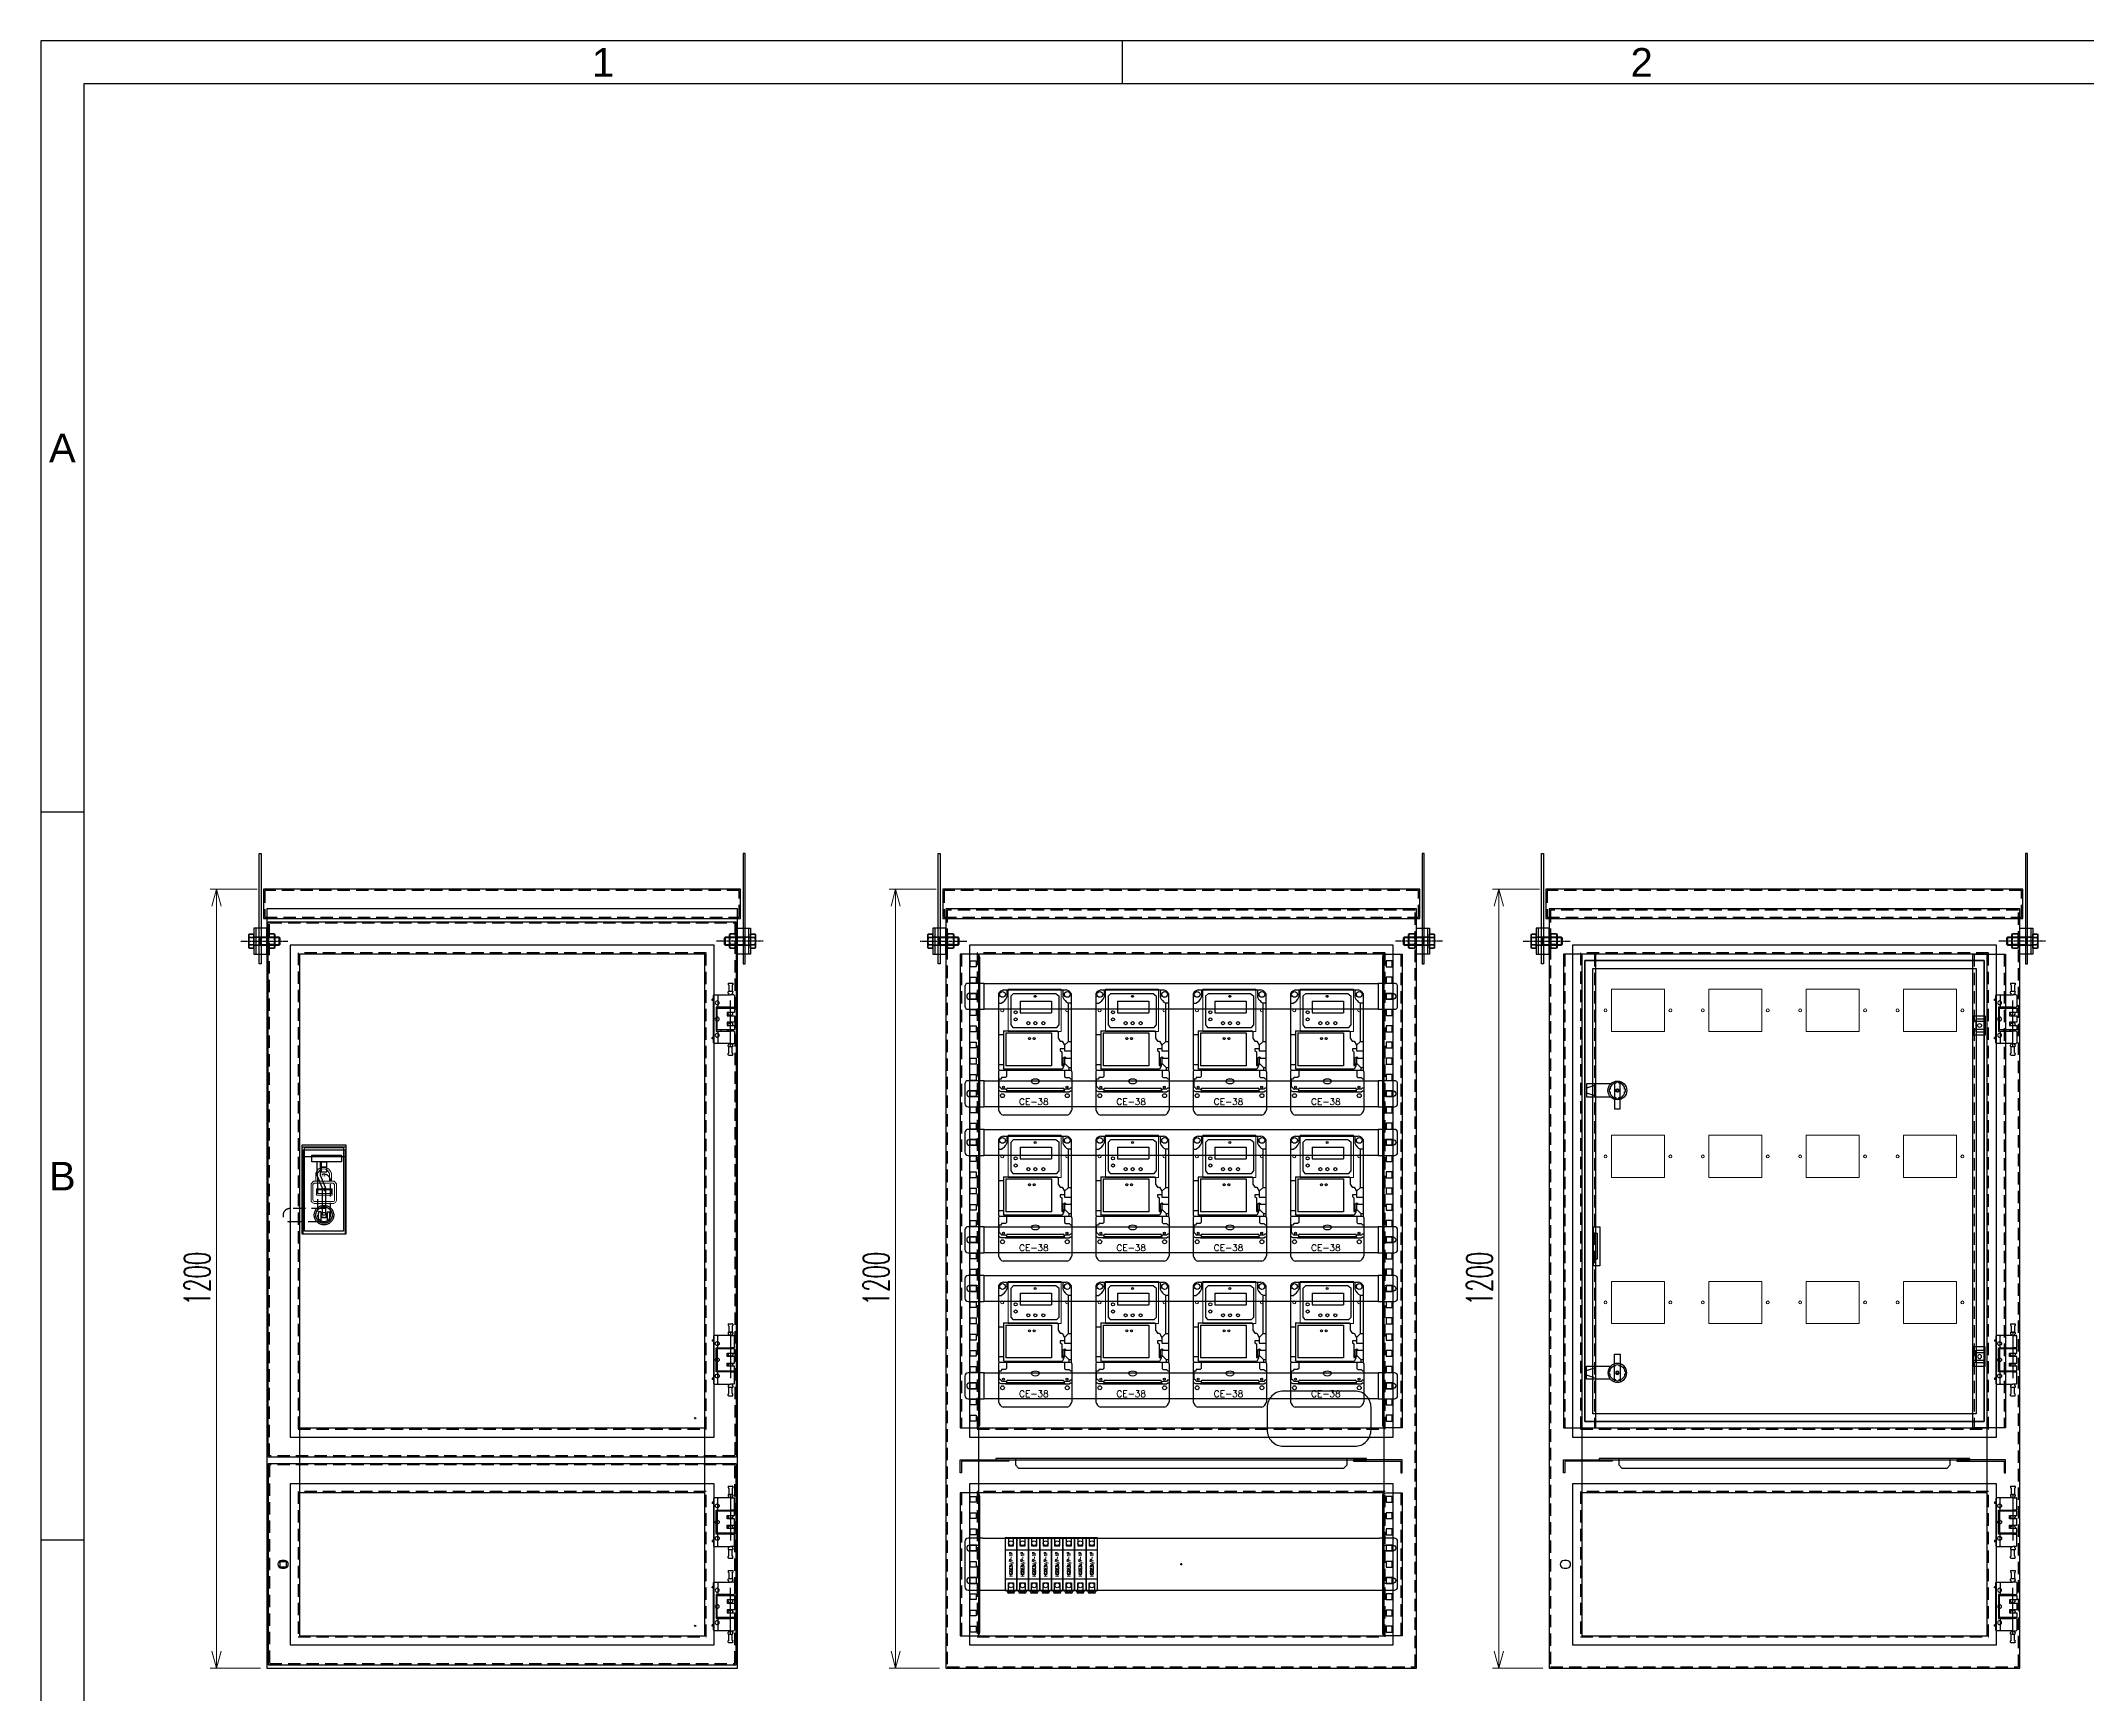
# Model space of a CAD drawing. Header units: millimetres. Extents: x -33730 to 17150, y -76829 to -27437.
# Drawn here: x -7204 to -4051, y -33010 to -30463 of the extents above; entities that cross this region are included whole.
import ezdxf
from ezdxf.enums import TextEntityAlignment as Align

# ---------------------------------------------------------------- set-up
doc = ezdxf.new("R2010")
doc.units = ezdxf.units.MM
doc.header["$LTSCALE"] = 3
for name, pattern in [('ACAD_ISO03W100', [30, 12, -18]), ('ACAD_ISO04W100', [30, 24, -3, 0, -3]), ('AXES2', [1.125, 0.75, -0.125, 0.125, -0.125]), ('HIDDEN', [9.525, 6.35, -3.175])]:
    doc.linetypes.add(name, pattern=pattern)
for name, color, linetype in [('@.HIDDEN', 8, 'HIDDEN'), ('@.TEXT', 7, 'Continuous'), ('@.VISIBLE', 7, 'Continuous'), ('AXE', 80, 'AXES2'), ('centerline', 6, 'ACAD_ISO04W100'), ('dim', 7, 'Continuous'), ('EQUIPMENT', 4, 'Continuous'), ('equipments', 2, 'Continuous')]:
    doc.layers.add(name, color=color, linetype=linetype)
for name, color, linetype, lineweight in [('BORDER', 7, 'Continuous', 15), ('FIN', 8, 'Continuous', 18), ('FORT', 2, 'Continuous', 35), ('Text', 7, 'Continuous', 13)]:
    doc.layers.add(name, color=color, linetype=linetype, lineweight=lineweight)
doc.styles.add('Ann_w01', font='romans.shx', dxfattribs={"width": 0.6, "bigfont": 'chineset.shx'})
doc.styles.add('Arial', font='arial.ttf')
doc.styles.add('BV CHI TIET', font='romans.shx', dxfattribs={"height": 10})
doc.dimstyles.new('Dim 01_SC20', dxfattribs={"dimscale": 20, "dimtxt": 2, "dimasz": 1.3, "dimexe": 0.5, "dimexo": 0.5, "dimgap": 0.5, "dimtad": 1, "dimdec": 1, "dimzin": 12, "dimdsep": 46, "dimtxsty": 'Ann_w01', "dimblk": 'OPEN30', "dimcen": 1.5, "dimclrd": 6, "dimclre": 6, "dimclrt": 3, "dimadec": 1, "dimazin": 3, "dimtm": 1e-09, "dimtfac": 1, "dimtdec": 1, "dimtix": 1, "dimtmove": 0, "dimatfit": 3, "dimldrblk": 'OPEN30', "dimfxl": 1, "dimtolj": 1, "dimlwd": 0, "dimlwe": 0, "dimarcsym": 0})

# ---------------------------------------------------------------- blocks, each defined once
blk = doc.blocks.new('HL011-1 Front')
at = {"layer": 'centerline'}
blk.add_line((20.5, 43.5), (20.5, -43.5), dxfattribs=at)
at = {"layer": 'EQUIPMENT'}
for p, q in [((-5.7, 36.5), (-5.7, -36.5)), ((1.5, 37.5), (-4.7, 37.5)), ((1, 19.5), (1, 36.5)), ((20.5, 37.5), (1.5, 37.5)), ((17, 42), (17, 40)), ((17.5, 42.5), (23.5, 42.5)), ((18, 39), (18, 37.5)), ((20.5, 37.5), (25.5, 37.5)), ((23, 39), (23, 37.5)), ((24, 42), (24, 40)), ((26.5, 19.5), (26.5, 36.5)), ((-7.7, 30.5), (-7.7, 28.5)), ((-5.7, 30.5), (-7.7, 30.5)), ((-5.7, 28.5), (-7.7, 28.5)), ((-1.9, -18.5), (-1.9, 18.5)), ((-1.9, 18.5), (0.4, 18.5)), ((0.4, 18.5), (20.5, 18.5)), ((5.6, 16.8), (5.6, 18.5)), ((15.9, 18.5), (15.9, 16.8)), ((15.9, 10), (15.9, 5)), ((17.5, 16.8), (17, 18.5)), ((17, 10), (17, 7.7)), ((18.4, 5.7), (17.1, 7.4)), ((22.2, 5.5), (18.8, 5.5)), ((25.5, 18.5), (20.5, 18.5)), ((22.6, 5.7), (23.9, 7.4)), ((23.5, 16.8), (24, 18.5)), ((24, 10), (24, 7.7)), ((-7.7, -28.5), (-7.7, -30.5)), ((-5.7, -28.5), (-7.7, -28.5)), ((-5.7, -30.5), (-7.7, -30.5)), ((0.4, -18.5), (-1.9, -18.5)), ((20.5, -18.5), (0.4, -18.5)), ((1, -36.5), (1, -19.5)), ((5.6, -18.5), (5.6, -16.8)), ((15.9, -5), (15.9, -10)), ((15.9, -16.8), (15.9, -18.5)), ((17, -7.7), (17, -10)), ((17.5, -16.8), (17, -18.5)), ((18.4, -5.7), (17.1, -7.4)), ((18.8, -5.5), (22.2, -5.5)), ((20.5, -18.5), (25.5, -18.5)), ((22.6, -5.7), (23.9, -7.4)), ((23.5, -16.8), (24, -18.5)), ((24, -7.7), (24, -10)), ((26.5, -36.5), (26.5, -19.5)), ((-4.7, -37.5), (1.5, -37.5)), ((1.5, -37.5), (20.5, -37.5)), ((17, -40), (17, -42)), ((23.5, -42.5), (17.5, -42.5)), ((18, -37.5), (18, -39)), ((25.5, -37.5), (20.5, -37.5)), ((23, -37.5), (23, -39)), ((24, -40), (24, -42))]:
    blk.add_line(p, q, dxfattribs=at)
at = {"layer": 'EQUIPMENT', "color": 8}
for p, q in [((17, 55), (17, 53)), ((17.5, 55.5), (23.5, 55.5)), ((18, 52), (18, 42.5)), ((23, 52), (23, 42.5)), ((24, 55), (24, 53)), ((17, -55), (17, -53)), ((17.5, -55.5), (23.5, -55.5)), ((18, -52), (18, -42.5)), ((23, -52), (23, -42.5)), ((24, -55), (24, -53))]:
    blk.add_line(p, q, dxfattribs=at)
blk.add_lwpolyline([(26.5, 5), (15.2, 5), (15.2, 10), (26.5, 10), (26.5, 16.8), (-0.2, 16.8), (-0.2, -16.8), (26.5, -16.8), (26.5, -10), (15.2, -10), (15.2, -5), (26.5, -5)], close=True, dxfattribs=at)
for centre in [(0, 25), (0, 0), (0, -25)]:
    blk.add_circle(centre, 3, dxfattribs=at)
at = {"layer": 'EQUIPMENT'}
for centre, radius, start, end in [((-4.7, 36.5), 1, 90, 180), ((17.5, 42), 0.5, 90, 180), ((17.5, 40), 0.5, 180, 270), ((17.5, 39), 0.5, 0, 90), ((23.5, 39), 0.5, 90, 180), ((23.5, 42), 0.5, 0, 90), ((23.5, 40), 0.5, 270, 0), ((25.5, 36.5), 1, 0, 90), ((17.5, 7.7), 0.5, 180, 216.8699), ((18.8, 6), 0.5, 216.8699, 270), ((22.2, 6), 0.5, 270, 323.1301), ((23.5, 7.7), 0.5, 323.1301, 0), ((25.5, 19.5), 1, 270, 0), ((17.5, -7.7), 0.5, 143.1301, 180), ((18.8, -6), 0.5, 90, 143.1301), ((22.2, -6), 0.5, 36.8699, 90), ((23.5, -7.7), 0.5, 0, 36.8699), ((25.5, -19.5), 1, 0, 90), ((-4.7, -36.5), 1, 180, 270), ((17.5, -40), 0.5, 90, 180), ((17.5, -42), 0.5, 180, 270), ((17.5, -39), 0.5, 270, 0), ((23.5, -39), 0.5, 180, 270), ((23.5, -40), 0.5, 0, 90), ((23.5, -42), 0.5, 270, 0), ((25.5, -36.5), 1, 270, 0)]:
    blk.add_arc(centre, radius, start, end, dxfattribs=at)
at = {"layer": 'EQUIPMENT', "color": 8}
for centre, start, end in [((17.5, 55), 90, 180), ((17.5, 53), 180, 270), ((17.5, 52), 0, 90), ((23.5, 52), 90, 180), ((23.5, 55), 0, 90), ((23.5, 53), 270, 0), ((17.5, -53), 90, 180), ((17.5, -55), 180, 270), ((17.5, -52), 270, 0), ((23.5, -52), 180, 270), ((23.5, -53), 0, 90), ((23.5, -55), 270, 0)]:
    blk.add_arc(centre, 0.5, start, end, dxfattribs=at)
at = {"layer": 'EQUIPMENT'}
for centre, start_param, end_param in [((1.5, 36.5), 3.141593, 4.712389), ((0.4, 19.5), 0, 1.570796), ((0.4, -19.5), 1.570796, 3.141593), ((1.5, -36.5), 4.712389, 6.283185)]:
    blk.add_ellipse(centre, major_axis=(0, -1), ratio=0.57735, start_param=start_param, end_param=end_param, dxfattribs=at)
blk = doc.blocks.new('khoa')
at = {"layer": 'BORDER', "color": 0, "linetype": 'Continuous'}
blk.add_lwpolyline([(1124505.4, 153100.2), (1124505.4, 153112.7, 0.787743), (1124481.3, 153112.7), (1124481.3, 153100.2)], format="xyb", dxfattribs=at)
at = {"layer": 'BORDER'}
blk.add_lwpolyline([(1124484.2, 153100.2), (1124484.2, 153112, -0.787743), (1124502.4, 153112), (1124502.4, 153100.2)], format="xyb", dxfattribs=at)
at = {"layer": 'BORDER', "color": 0, "linetype": 'Continuous'}
for points in [[(1124474.1, 153071.9, 0.414214), (1124480.1, 153065.9), (1124507.4, 153065.9, 0.414214), (1124513.4, 153071.9), (1124513.4, 153096.4), (1124509.7, 153100.2), (1124477.8, 153100.2), (1124474.1, 153096.4)], [(1124477.1, 153071.9, 0.414214), (1124480.1, 153068.9), (1124507.4, 153068.9, 0.414214), (1124510.4, 153071.9), (1124510.4, 153095.2), (1124508.4, 153097.2), (1124479.1, 153097.2), (1124477.1, 153095.2)]]:
    blk.add_lwpolyline(points, format="xyb", close=True, dxfattribs=at)
for points in [[(1124482.7, 153088.7), (1124506.8, 153088.7), (1124506.8, 153078.8), (1124482.7, 153078.8), (1124482.7, 153088.7)], [(1124482.7, 153087.2), (1124505.4, 153087.2), (1124505.4, 153081.6), (1124482.7, 153081.6), (1124482.7, 153087.2)], [(1124491.6, 153108.5), (1124493, 153108.5)], [(1124494.4, 153108.5), (1124495.9, 153108.5)]]:
    blk.add_lwpolyline(points, dxfattribs=at)
blk = doc.blocks.new('A$C05342c2d')
at = {"color": 3, "ltscale": 20}
for p, q in [((29.5, 0), (29.5, 137.5)), ((29.5, 137.5), (96.5, 137.5)), ((29.5, 134.5), (96.5, 134.5)), ((29.5, 129.5), (96.5, 129.5)), ((29.5, 129.5), (30.5, 129.5)), ((30.5, 129.5), (30.5, 119.5)), ((95.5, 129.5), (95.5, 119.5)), ((96.5, 137.5), (96.5, 0)), ((30.5, 119.5), (95.5, 119.5)), ((30.5, 119.5), (30.5, 0)), ((44.3, 111.4), (44.3, 121.4)), ((44.3, 121.4), (90.2, 121.4)), ((90.2, 111.4), (44.3, 111.4)), ((52.4, 89.7), (52.4, 111.4)), ((57.4, 89.7), (57.4, 111.4)), ((58.5, 110.8), (58.5, 95.8)), ((67.5, 110.8), (58.5, 110.8)), ((58.5, 103.2), (67.5, 103.2)), ((58.5, 95.8), (67.5, 95.8)), ((66.5, 103.2), (59.5, 103.2)), ((67.5, 95.8), (67.5, 110.8)), ((90.2, 121.4), (90.2, 111.4)), ((95.5, 119.5), (95.5, 0)), ((29.5, 69.8), (29.5, 68.8)), ((52.4, 89.7), (60.6, 69.7)), ((57.4, 89.7), (65.6, 69.7)), ((60.6, 29.7), (60.6, 69.7)), ((65.6, 29.7), (65.6, 69.7)), ((58, 34.2), (55.1, 34.2)), ((58, 34.2), (58, 21.2)), ((68, 34.2), (68, 21.2)), ((68, 34.2), (70.9, 34.2)), ((96.5, 0), (29.5, 0)), ((58, 21.2), (55.1, 21.2)), ((58, 29.7), (68, 29.7)), ((58, 25.7), (68, 25.7)), ((68, 21.2), (70.9, 21.2))]:
    blk.add_line(p, q, dxfattribs=at)
at = {"color": 1}
for p, q in [((60.5, 68.8), (65.5, 68.8)), ((63, 71.3), (63, 66.3))]:
    blk.add_line(p, q, dxfattribs=at)
blk.add_lwpolyline([(33, 133.3), (93, 133.3), (93, 4.3), (33, 4.3)], close=True, dxfattribs=at)
at = {"color": 3, "linetype": 'ACAD_ISO03W100', "ltscale": 20}
for radius in [15, 12.5, 4]:
    blk.add_circle((63, 29.2), radius, dxfattribs=at)
at = {"color": 3, "ltscale": 20}
for centre, start, end in [((70.6, 27.7), 157.2831, 202.7169), ((55.4, 27.7), 337.2831, 22.7169)]:
    blk.add_arc(centre, 16.8, start, end, dxfattribs=at)
at = {"layer": '@.VISIBLE', "linetype": 'HIDDEN'}
for points in [[(73, 29.2), (73, 82.2, 1), (53, 82.2), (53, 29.2, 1)], [(63, 39.2), (10, 39.2, 1), (10, 19.2), (63, 19.2, 1)]]:
    blk.add_lwpolyline(points, format="xyb", close=True, dxfattribs=at)
at = {"color": 3}
blk.add_blockref('khoa', (-1124431.1, -153018.9), dxfattribs=at)
blk = doc.blocks.new('_Open30')
at = {"color": 0, "linetype": 'ByBlock', "lineweight": -2}
for p, q in [((-1, 0.27), (0, 0)), ((0, 0), (-1, -0.27)), ((0, 0), (-1, 0))]:
    blk.add_line(p, q, dxfattribs=at)
blk = doc.blocks.new('*D158')
at = {"layer": '@.VISIBLE', "color": 6, "lineweight": 0, "transparency": 16777216}
for p, q in [((-6870.8, -31769.5), (-6943.5, -31769.5)), ((-6933.5, -32943.5), (-6933.5, -31795.5)), ((-6865.8, -32969.5), (-6943.5, -32969.5))]:
    blk.add_line(p, q, dxfattribs=at)
at = {"layer": 'Defpoints', "color": 0, "transparency": 16777216}
for p in [(-6933.5, -31769.5), (-6860.8, -31769.5), (-6855.8, -32969.5)]:
    blk.add_point(p, dxfattribs=at)
at = {"layer": '@.VISIBLE', "color": 6, "lineweight": 0, "transparency": 16777216, "xscale": 26, "yscale": 26, "zscale": 26}
for p, rotation in [((-6933.5, -31769.5), 90), ((-6933.5, -32969.5), 270)]:
    blk.add_blockref('_Open30', p, dxfattribs=dict(at, rotation=rotation))
at = {"layer": '@.VISIBLE', "color": 3, "transparency": 16777216, "insert": (-6963.5, -32369.5), "char_height": 40, "attachment_point": 5, "rotation": 90, "style": 'Ann_w01'}
blk.add_mtext('\\A1;1200', dxfattribs=at)
blk = doc.blocks.new('*D155')
at = {"layer": '@.VISIBLE', "color": 6, "lineweight": 0, "transparency": 16777216}
for p, q in [((-4894.7, -31769.5), (-4967.4, -31769.5)), ((-4957.4, -32943.5), (-4957.4, -31795.5)), ((-4889.7, -32969.5), (-4967.4, -32969.5))]:
    blk.add_line(p, q, dxfattribs=at)
at = {"layer": 'Defpoints', "color": 0, "transparency": 16777216}
for p in [(-4957.4, -31769.5), (-4884.7, -31769.5), (-4879.7, -32969.5)]:
    blk.add_point(p, dxfattribs=at)
at = {"layer": '@.VISIBLE', "color": 6, "lineweight": 0, "transparency": 16777216, "xscale": 26, "yscale": 26, "zscale": 26}
for p, rotation in [((-4957.4, -31769.5), 90), ((-4957.4, -32969.5), 270)]:
    blk.add_blockref('_Open30', p, dxfattribs=dict(at, rotation=rotation))
at = {"layer": '@.VISIBLE', "color": 3, "transparency": 16777216, "insert": (-4987.4, -32369.5), "char_height": 40, "attachment_point": 5, "rotation": 90, "style": 'Ann_w01'}
blk.add_mtext('\\A1;1200', dxfattribs=at)
blk = doc.blocks.new('HL003-2 Front')
at = {"layer": 'EQUIPMENT'}
for p, q in [((6.8, 6), (-9.2, 6)), ((6.8, -15), (6.8, 15)), ((6.8, -6), (-9.2, -6))]:
    blk.add_line(p, q, dxfattribs=at)
blk.add_lwpolyline([(-9.2, 15), (8.8, 15), (8.8, -15), (-9.2, -15)], close=True, dxfattribs=at)
at = {"layer": 'EQUIPMENT', "color": 8}
blk.add_lwpolyline([(6.8, 9.8), (-5.7, 9.8), (-5.7, -9.8), (6.8, -9.8)], dxfattribs=at)
at = {"layer": 'EQUIPMENT'}
blk.add_circle((0, 0), 3, dxfattribs=at)
blk = doc.blocks.new('*D156')
at = {"layer": '@.VISIBLE', "color": 6, "lineweight": 0, "transparency": 16777216}
for p, q in [((-5824.4, -31769.5), (-5897, -31769.5)), ((-5887, -32943.5), (-5887, -31795.5)), ((-5819.4, -32969.5), (-5897, -32969.5))]:
    blk.add_line(p, q, dxfattribs=at)
at = {"layer": 'Defpoints', "color": 0, "transparency": 16777216}
for p in [(-5887, -31769.5), (-5814.4, -31769.5), (-5809.4, -32969.5)]:
    blk.add_point(p, dxfattribs=at)
at = {"layer": '@.VISIBLE', "color": 6, "lineweight": 0, "transparency": 16777216, "xscale": 26, "yscale": 26, "zscale": 26}
for p, rotation in [((-5887, -31769.5), 90), ((-5887, -32969.5), 270)]:
    blk.add_blockref('_Open30', p, dxfattribs=dict(at, rotation=rotation))
at = {"layer": '@.VISIBLE', "color": 3, "transparency": 16777216, "insert": (-5917, -32369.5), "char_height": 40, "attachment_point": 5, "rotation": 90, "style": 'Ann_w01'}
blk.add_mtext('\\A1;1200', dxfattribs=at)
blk = doc.blocks.new('*U145')
at = {"layer": '@.VISIBLE', "color": 151}
blk.add_lwpolyline([(-4.5, 4.5), (4.5, 4.5), (4.5, -4.5), (-4.5, -4.5)], close=True, dxfattribs=at)
blk = doc.blocks.new('*U146')
at = {"layer": '@.VISIBLE', "color": 0, "linetype": 'ByBlock', "lineweight": -2}
for p in [(0, 200), (0, 175), (0, 150), (0, 125), (0, 100), (0, 75), (0, 50), (0, 25), (0, 0)]:
    blk.add_blockref('*U145', p, dxfattribs=at)
blk = doc.blocks.new('*U147')
at = {"layer": '@.VISIBLE', "color": 151}
blk.add_lwpolyline([(-4.5, 4.5), (4.5, 4.5), (4.5, -4.5), (-4.5, -4.5)], close=True, dxfattribs=at)
blk = doc.blocks.new('*U148')
at = {"layer": '@.VISIBLE', "color": 0, "linetype": 'ByBlock', "lineweight": -2}
for p in [(0, 700), (0, 675), (0, 650), (0, 625), (0, 600), (0, 575), (0, 550), (0, 525), (0, 500), (0, 475), (0, 450), (0, 425), (0, 400), (0, 375), (0, 350), (0, 325), (0, 300), (0, 275), (0, 250), (0, 225), (0, 200), (0, 175), (0, 150), (0, 125), (0, 100), (0, 75), (0, 50), (0, 25), (0, 0)]:
    blk.add_blockref('*U147', p, dxfattribs=at)
blk = doc.blocks.new('*U149')
at = {"layer": '@.VISIBLE', "color": 151}
blk.add_lwpolyline([(-4.5, 4.5), (4.5, 4.5), (4.5, -4.5), (-4.5, -4.5)], close=True, dxfattribs=at)
blk = doc.blocks.new('*U150')
at = {"layer": '@.VISIBLE', "color": 0, "linetype": 'ByBlock', "lineweight": -2}
for p in [(0, 700), (0, 675), (0, 650), (0, 625), (0, 600), (0, 575), (0, 550), (0, 525), (0, 500), (0, 475), (0, 450), (0, 425), (0, 400), (0, 375), (0, 350), (0, 325), (0, 300), (0, 275), (0, 250), (0, 225), (0, 200), (0, 175), (0, 150), (0, 125), (0, 100), (0, 75), (0, 50), (0, 25), (0, 0)]:
    blk.add_blockref('*U149', p, dxfattribs=at)
blk = doc.blocks.new('*U143')
at = {"layer": '@.VISIBLE', "color": 151}
blk.add_lwpolyline([(-4.5, 4.5), (4.5, 4.5), (4.5, -4.5), (-4.5, -4.5)], close=True, dxfattribs=at)
blk = doc.blocks.new('*U144')
at = {"layer": '@.VISIBLE', "color": 0, "linetype": 'ByBlock', "lineweight": -2}
for p in [(0, 200), (0, 175), (0, 150), (0, 125), (0, 100), (0, 75), (0, 50), (0, 25), (0, 0)]:
    blk.add_blockref('*U143', p, dxfattribs=at)
blk = doc.blocks.new('MS406')
at = {"layer": 'EQUIPMENT'}
for points in [[(-10.5, 10), (-47.5, 10), (-47.5, -10), (-10.5, -10)], [(-35.5, 7.8), (-47.5, 3.7)], [(-4.5, 13.8), (-4.5, -28.5), (4.5, -28.5), (4.5, 13.8)], [(-0.8, 2.5), (-0.8, 0.8), (-2.5, 0.8)], [(0.8, 2.5), (0.8, 0.8), (2.5, 0.8)], [(-47.5, -3.7), (-35.5, -7.8)], [(-0.8, -2.5), (-0.8, -0.8), (-2.5, -0.8)], [(0.8, -2.5), (0.8, -0.8), (2.5, -0.8)]]:
    blk.add_lwpolyline(points, dxfattribs=at)
at = {"layer": 'EQUIPMENT', "color": 8}
blk.add_lwpolyline([(-11, 4.8), (-11, 2.2), (-12.5, 2.2, 0.088933), (-12.5, -2.3), (-11, -2.3), (-11, -4.8, 0.189345), (-4.8, -11), (-2.3, -11), (-2.3, -12.5, 0.088933), (2.2, -12.5), (2.2, -11), (4.8, -11, 0.189345), (11, -4.8), (11, -2.3), (12.5, -2.3, 0.088933), (12.5, 2.2), (11, 2.2), (11, 4.8, 0.189345), (4.8, 11), (2.2, 11), (2.2, 12.5, 0.088933), (-2.3, 12.5), (-2.3, 11), (-4.8, 11, 0.189345)], format="xyb", close=True, dxfattribs=at)
at = {"layer": 'EQUIPMENT'}
for radius in [14.5, 2.67]:
    blk.add_circle((0, 0), radius, dxfattribs=at)
blk = doc.blocks.new('H12-040')
at = {"layer": 'AXE'}
blk.add_line((0, 20), (0, -52.1), dxfattribs=at)
at = {"layer": 'FIN'}
for p, q in [((-4.9, -10), (-4.9, -40)), ((5, -10), (5, -40))]:
    blk.add_line(p, q, dxfattribs=at)
at = {"layer": 'FORT'}
for p, q in [((-11, 7.2), (-9.5, 8)), ((-11, 0), (-11, 7.2)), ((-11, 0), (11, 0)), ((9.5, 8), (-9.5, 8)), ((-6, 0), (-6, -38.9)), ((-5.5, 0), (-5.5, 7.2)), ((5.5, 0), (5.5, 7.2)), ((6, 0), (6, -38.9)), ((11, 7.2), (9.5, 8)), ((11, 0), (11, 7.2)), ((6, -10), (-6, -10)), ((6, -38.9), (-6, -38.9)), ((-4.9, -40), (-6, -38.9)), ((5, -40), (-4.9, -40)), ((6, -38.9), (5, -40))]:
    blk.add_line(p, q, dxfattribs=at)
for centre, radius, start, end in [((-8.2, 3.1), 4.86, 55.6159, 124.3841), ((0, -10.2), 18.2, 72.4121, 107.5879), ((8.2, 3.1), 4.86, 55.6159, 124.3841)]:
    blk.add_arc(centre, radius, start, end, dxfattribs=at)
blk = doc.blocks.new('HM12_COTE')
at = {"layer": 'FORT'}
for p, q in [((-11, 9.2), (-9.5, 10)), ((-11, 0.8), (-11, 9.2)), ((-9.5, 0), (-11, 0.8)), ((9.5, 10), (-9.5, 10)), ((-9.5, 0), (9.5, 0)), ((-5.5, 0.8), (-5.5, 9.2)), ((5.5, 0.8), (5.5, 9.2)), ((11, 9.2), (9.5, 10)), ((9.5, 0), (11, 0.8)), ((11, 0.8), (11, 9.2))]:
    blk.add_line(p, q, dxfattribs=at)
for centre, radius, start, end in [((-8.2, 5.1), 4.86, 55.6159, 124.3841), ((-8.2, 4.9), 4.86, 235.6159, 304.3841), ((0, -8.2), 18.2, 72.4121, 107.5879), ((0, 18.2), 18.2, 252.4121, 287.5879), ((8.2, 5.1), 4.86, 55.6159, 124.3841), ((8.2, 4.9), 4.86, 235.6159, 304.3841)]:
    blk.add_arc(centre, radius, start, end, dxfattribs=at)
blk = doc.blocks.new('CE-38 Front')
at = {"layer": 'equipments'}
for p, q in [((-56.5, 4.5), (-56.5, -112.1)), ((-48.8, 9.8), (47.8, 9.8)), ((-43.6, 9.8), (-43.6, -1.4)), ((-33.2, 4.6), (-37.4, 0)), ((-33.2, 4.6), (31.9, 4.6)), ((31.9, 4.6), (36.9, 0.4)), ((36.9, -44.1), (36.9, 0.4)), ((42.6, 9.8), (42.6, -1.4)), ((55.5, 4.5), (55.5, -113.8)), ((-56.5, -10.7), (-52.6, -10.7)), ((-37.4, 0), (-37.4, -44.1)), ((-23.1, -7.2), (25.1, -7.2)), ((-23.1, -7.2), (-23.1, -25.4)), ((-23.1, -25.4), (25.1, -25.4)), ((25.1, -7.2), (25.1, -25.4)), ((55.5, -10.7), (51.1, -10.7)), ((51.1, -69.5), (51.1, -10.7)), ((-49, -59.5), (-56.5, -59.5)), ((-49, -53.1), (33.7, -53.1)), ((-49, -53.1), (-49, -110.7)), ((-45.4, -56.4), (-45.4, -107)), ((-45.4, -56.4), (25, -56.4)), ((-37.4, -44.1), (-34.7, -47.8)), ((-34.7, -47.8), (33.1, -47.8)), ((25, -56.4), (25, -107)), ((33.1, -47.8), (36.9, -44.1)), ((33.7, -53.1), (35.5, -55.2)), ((35.5, -55.2), (35.5, -64.3)), ((35.5, -64.3), (38.4, -69.1)), ((38.4, -69.1), (41.4, -69.1)), ((45, -80.9), (38.7, -80.9)), ((38.7, -80.9), (38.7, -83.6)), ((38.7, -83.6), (41.1, -85.4)), ((41.1, -85.4), (41.1, -106.6)), ((41.4, -69.1), (45, -75.4)), ((43.1, -94.5), (45.7, -93)), ((43.1, -106.6), (43.1, -94.5)), ((45, -75.4), (51.1, -69.5)), ((45, -75.4), (45, -84.2)), ((45, -84.2), (55.5, -84.2)), ((45.7, -93), (47.9, -95.3)), ((51.1, -69.5), (55.5, -69.5)), ((-49, -105.3), (-56.5, -105.3)), ((-55.2, -113.8), (-56.5, -112.1)), ((-55.2, -113.8), (-56.5, -115.3)), ((-56.5, -115.3), (-56.5, -174.7)), ((-55.2, -113.8), (55.5, -113.8)), ((-51.7, -124.9), (-52.7, -127.4)), ((-45.6, -124.9), (-51.7, -124.9)), ((-48, -112.4), (-49, -110.7)), ((41.5, -112.4), (-48, -112.4)), ((-44, -123.3), (-45.6, -124.9)), ((25, -107), (-45.4, -107)), ((-44, -113.8), (-44, -123.3)), ((41.1, -106.6), (43.1, -106.6)), ((43.8, -108.7), (41.5, -112.4)), ((45, -102.9), (43.8, -108.7)), ((45, -95.3), (45, -102.9)), ((45, -95.3), (55.5, -95.3)), ((45, -102.9), (51.6, -109.6)), ((45.4, -113.8), (45.4, -123.5)), ((45.4, -123.5), (47, -125.1)), ((47, -125.1), (52.4, -125.1)), ((51.6, -109.6), (55.5, -109.6)), ((51.6, -109.6), (51.6, -113.8)), ((52.4, -125.1), (54.5, -126.9)), ((55.5, -113.8), (56.5, -116.6)), ((56.5, -116.6), (56.5, -174.7)), ((-54.6, -145.9), (-56.5, -144.1)), ((-52.7, -127.4), (-55.8, -127.4)), ((-55.8, -127.4), (-55.8, -139.6)), ((-55.8, -139.6), (-54.3, -139.6)), ((-52.3, -147.2), (-54.6, -145.9)), ((-45.5, -147.2), (-52.3, -147.2)), ((-45.5, -143.2), (-51.2, -143.2)), ((-45.5, -147.2), (46.3, -147.2)), ((46.3, -147.2), (52.3, -147.2)), ((52.4, -143.2), (46.6, -143.2)), ((52.3, -147.2), (54.5, -145.7)), ((54, -141.5), (52.4, -143.2)), ((56.5, -141.5), (54, -141.5)), ((54.5, -126.9), (56.5, -126.9)), ((54.5, -145.7), (56.4, -145.6)), ((49.2, -183.2), (-49.2, -183.2))]:
    blk.add_line(p, q, dxfattribs=at)
for points in [[(-42.3, -141.6), (43, -141.6)], [(43, -145.4), (-42.3, -145.4)]]:
    blk.add_lwpolyline(points, dxfattribs=at)
for centre, radius in [((-50.4, 3), 4.45), ((0, 0), 1.5), ((49.4, 3), 4.45), ((-30.2, -24.5), 2.36), ((-30.2, -35.6), 2.36), ((-10.6, -41.3), 2.36), ((0.2, -41.3), 2.36), ((12.5, -41.3), 2.36), ((-8.9, -65.2), 1.52), ((-1.6, -65.2), 1.52), ((-50.4, -153.1), 3), ((-49, -140), 1.5), ((49.4, -153.1), 3), ((49, -140), 1.5)]:
    blk.add_circle(centre, radius, dxfattribs=at)
for centre, radius, start, end in [((-46, -2.6), 12.7, 103.0793, 146.2096), ((45, -2.6), 12.7, 33.7904, 76.9207), ((-60.7, 6.1), 18.6, 295.6307, 336.3048), ((61.6, 7.4), 20.9, 204.8438, 239.76), ((-40.4, -130.4), 16.7, 213.451, 229.8612), ((-46, -145.2), 2.08, 283.1695, 75.2893), ((-42.3, -143.5), 1.93, 90, 270), ((43, -143.5), 1.93, 270, 90), ((46.6, -145.2), 2, 90, 270), ((-46.2, -173.2), 10.4, 188.2937, 252.8787), ((46.2, -173.2), 10.4, 287.1213, 351.7063)]:
    blk.add_arc(centre, radius, start, end, dxfattribs=at)
blk.add_ellipse((0.2, -131), major_axis=(5.85, 0), ratio=0.67411, dxfattribs=at)
at = {"layer": 'Text', "insert": (-24.8, -157.3), "char_height": 10, "attachment_point": 1, "style": 'BV CHI TIET'}
blk.add_mtext_dynamic_manual_height_columns('CE-38', width=55.474, gutter_width=50, heights=[0], dxfattribs=at)
blk = doc.blocks.new('A$C77b30689')
at = {"color": 6, "linetype": 'Continuous', "lineweight": 0}
blk.add_lwpolyline([(93.2, 65), (11.2, 65), (11.2, 0), (93.2, 0)], close=True, dxfattribs=at)
at = {"color": 6, "lineweight": 0}
for centre in [(2.2, 32.5), (102.2, 32.5)]:
    blk.add_circle(centre, 2.25, dxfattribs=at)
blk = doc.blocks.new('Oval 20x9')
at = {"layer": '@.VISIBLE', "color": 2}
blk.add_lwpolyline([(-5.5, -4.5), (5.5, -4.5, 0.414214), (10, 0), (10, 0, 0.414214), (5.5, 4.5), (-5.5, 4.5, 0.414214), (-10, 0), (-10, 0, 0.414214)], format="xyb", close=True, dxfattribs=at)
blk = doc.blocks.new('*U85')
at = {"layer": '@.VISIBLE'}
for points in [[(30, 20), (5, 20, 0.414214), (0, 15), (0, -15, 0.414214), (5, -20), (30, -20)], [(637, -20), (662, -20, 0.414214), (667, -15), (667, 15, 0.414214), (662, 20), (637, 20)]]:
    blk.add_lwpolyline(points, format="xyb", dxfattribs=at)
blk.add_lwpolyline([(30, 20), (637, 20), (637, -20), (30, -20)], close=True, dxfattribs=at)
blk.add_blockref('Oval 20x9', (13, 0), dxfattribs=at)
blk.add_blockref('Oval 20x9', (13, 0), dxfattribs=at)
at = {"layer": '@.VISIBLE', "xscale": -1}
blk.add_blockref('Oval 20x9', (654, 0), dxfattribs=at)
blk.add_blockref('Oval 20x9', (654, 0), dxfattribs=at)
blk = doc.blocks.new('*U89')
at = {"layer": '@.HIDDEN', "linetype": 'HIDDEN'}
for p, q in [((333.5, 1.5), (333.5, -1.5)), ((332, 0), (335, 0))]:
    blk.add_line(p, q, dxfattribs=at)
at = {"layer": '@.VISIBLE'}
for p, q in [((28, 40), (639, 40)), ((28, -40), (639, -40))]:
    blk.add_line(p, q, dxfattribs=at)
for points in [[(28, 40), (5, 40, 0.414214), (0, 35), (0, -35, 0.414214), (5, -40), (28, -40)], [(639, -40), (662, -40, 0.414214), (667, -35), (667, 35, 0.414214), (662, 40), (639, 40)]]:
    blk.add_lwpolyline(points, format="xyb", dxfattribs=at)
for p in [(13, 25), (13, -25)]:
    blk.add_blockref('Oval 20x9', p, dxfattribs=at)
at = {"layer": '@.VISIBLE', "xscale": -1}
for p in [(654, 25), (654, -25)]:
    blk.add_blockref('Oval 20x9', p, dxfattribs=at)
blk = doc.blocks.new('HGD63-F')
at = {"color": 2}
for p, q in [((2.1, 63), (19.9, 63)), ((2.1, 18), (19.9, 18)), ((5.4, -2), (5.4, 0)), ((16.6, 0), (16.6, -2)), ((7.3, -0.1), (7.3, -2)), ((7.3, -2), (10, -2)), ((14.6, -4), (7.4, -4)), ((12, -2), (14.7, -2)), ((14.7, -2), (14.7, -0.1))]:
    blk.add_line(p, q, dxfattribs=at)
blk.add_lwpolyline([(2.1, 81), (2.1, 0), (19.9, 0), (19.9, 81)], close=True, dxfattribs=at)
at = {"color": 1}
for points in [[(7, 81), (7, 69), (15, 69), (15, 81)], [(7, 0), (7, 12), (15, 12), (15, 0)]]:
    blk.add_lwpolyline(points, dxfattribs=at)
at = {"color": 2}
for centre in [(11, 72.9), (11, 8.1)]:
    blk.add_circle(centre, 3.7, dxfattribs=at)
for centre, radius, start, end in [((7.4, -2), 2, 180, 270), ((11, -0.9), 1.5, 227.1666, 312.8334), ((14.6, -2), 2, 270, 0)]:
    blk.add_arc(centre, radius, start, end, dxfattribs=at)
at = {"color": 151, "style": 'Ann_w01', "width": 0.6}
blk.add_text('HGD63M/P-1P', height=5, rotation=90, dxfattribs=at).set_placement((11, 40.5), align=Align.MIDDLE_CENTER)
blk = doc.blocks.new('*U100')
at = {"layer": '@.VISIBLE', "color": 4}
blk.add_lwpolyline([(0, 0), (615, 0), (615, 710), (0, 710)], close=True, dxfattribs=at)
blk = doc.blocks.new('KHUNG BAN VE (Made by Tung)')
at = {"layer": '@.VISIBLE', "color": 8}
for p, q in [((75.75, 207), (75.75, 210)), ((3, 156), (0, 156)), ((3, 105), (0, 105))]:
    blk.add_line(p, q, dxfattribs=at)
for points in [[(0, 0), (297, 0), (297, 210), (0, 210)], [(3, 3), (294, 3), (294, 207), (3, 207)]]:
    blk.add_lwpolyline(points, close=True, dxfattribs=at)
at = {"layer": '@.TEXT', "color": 1, "style": 'Arial'}
for s, p in [('1', (39.375, 208.5)), ('2', (112.125, 208.5)), ('A', (1.5, 181.5)), ('B', (1.5, 130.5))]:
    blk.add_text(s, height=2, dxfattribs=at).set_placement(p, align=Align.MIDDLE_CENTER)
for tag, height, p in [('DESIGNER_NAME', 2, (38, 15.5)), ('PROJECT_CODE', 2, (258.5, 15.5)), ('SCALE', 2, (289, 15.5)), ('APPROVED_NAME', 2, (38, 10.5)), ('CUSTOMER_NAME', 2, (258.5, 10.5)), ('PAGE', 2, (289, 10.5)), ('DRAWING_NAME', 4, (173, 8)), ('TOTAL', 2, (289, 5.5))]:
    blk.add_attdef(tag, text='', height=height, dxfattribs=at).set_placement(p, align=Align.MIDDLE_CENTER)

msp = doc.modelspace()

# ---------------------------------------------------------------- linework, layer by layer
at = {"layer": '@.VISIBLE'}
for p, q in [((-6872.82, -31829.55), (-6872.82, -31869.55)), ((-6113.82, -31829.55), (-6113.82, -31869.55)), ((-5826.37, -31829.55), (-5826.37, -31869.55)), ((-5067.37, -31829.55), (-5067.37, -31869.55)), ((-4896.75, -31829.55), (-4896.75, -31869.55)), ((-4137.75, -31829.55), (-4137.75, -31869.55))]:
    msp.add_line(p, q, dxfattribs=at)
at = {"layer": '@.VISIBLE', "color": 151, "linetype": 'HIDDEN'}
for p, q in [((-5785.37, -31869.55), (-5785.37, -32599.55)), ((-5108.37, -31869.55), (-5108.37, -32599.55)), ((-5785.37, -32699.55), (-5785.37, -32919.55)), ((-5108.37, -32699.55), (-5108.37, -32919.55))]:
    msp.add_line(p, q, dxfattribs=at)
at = {"layer": '@.VISIBLE', "color": 2, "linetype": 'HIDDEN'}
for p, q in [((-4855.75, -31869.55), (-4855.75, -32599.55)), ((-4809.75, -31869.55), (-4809.75, -32599.55)), ((-4224.75, -31869.55), (-4224.75, -32599.55)), ((-4178.75, -31869.55), (-4178.75, -32599.55))]:
    msp.add_line(p, q, dxfattribs=at)
at = {"layer": '@.VISIBLE', "color": 3}
for points in [[(-6864.82, -31884.55), (-6867.82, -31884.55), (-6867.82, -31714.55), (-6864.82, -31714.55)], [(-6121.82, -31884.55), (-6118.82, -31884.55), (-6118.82, -31714.55), (-6121.82, -31714.55)], [(-5818.37, -31884.55), (-5821.37, -31884.55), (-5821.37, -31714.55), (-5818.37, -31714.55)], [(-5075.37, -31884.55), (-5072.37, -31884.55), (-5072.37, -31714.55), (-5075.37, -31714.55)], [(-4888.75, -31884.55), (-4891.75, -31884.55), (-4891.75, -31714.55), (-4888.75, -31714.55)], [(-4145.75, -31884.55), (-4142.75, -31884.55), (-4142.75, -31714.55), (-4145.75, -31714.55)], [(-5732.37, -32648.55), (-5161.37, -32648.55), (-5161.37, -32646.55), (-5732.37, -32646.55)], [(-4802.75, -32648.55), (-4231.75, -32648.55), (-4231.75, -32646.55), (-4802.75, -32646.55)]]:
    msp.add_lwpolyline(points, close=True, dxfattribs=at)
at = {"layer": '@.VISIBLE', "color": 1}
for points in [[(-6860.82, -31814.55), (-6125.82, -31814.55), (-6125.82, -31769.55), (-6860.82, -31769.55)], [(-5814.37, -31814.55), (-5079.37, -31814.55), (-5079.37, -31769.55), (-5814.37, -31769.55)], [(-4884.75, -31814.55), (-4149.75, -31814.55), (-4149.75, -31769.55), (-4884.75, -31769.55)], [(-4807.75, -32299.55), (-4805.75, -32299.55), (-4805.75, -32339.55), (-4807.75, -32339.55)]]:
    msp.add_lwpolyline(points, close=True, dxfattribs=at)
at = {"layer": '@.VISIBLE', "color": 1, "linetype": 'HIDDEN'}
for points in [[(-6858.82, -31812.55), (-6127.82, -31812.55), (-6127.82, -31771.55), (-6858.82, -31771.55)], [(-5812.37, -31812.55), (-5081.37, -31812.55), (-5081.37, -31771.55), (-5812.37, -31771.55)], [(-4882.75, -31812.55), (-4151.75, -31812.55), (-4151.75, -31771.55), (-4882.75, -31771.55)]]:
    msp.add_lwpolyline(points, close=True, dxfattribs=at)
at = {"layer": '@.VISIBLE'}
for points in [[(-6855.82, -32969.55), (-6130.82, -32969.55), (-6130.82, -31799.55), (-6855.82, -31799.55)], [(-5809.37, -32969.55), (-5084.37, -32969.55), (-5084.37, -31799.55), (-5809.37, -31799.55)], [(-4879.75, -32969.55), (-4154.75, -32969.55), (-4154.75, -31799.55), (-4879.75, -31799.55)], [(-6855.82, -31829.55), (-6875.82, -31829.55), (-6875.82, -31869.55), (-6855.82, -31869.55)], [(-6130.82, -31829.55), (-6110.82, -31829.55), (-6110.82, -31869.55), (-6130.82, -31869.55)], [(-5809.37, -31829.55), (-5829.37, -31829.55), (-5829.37, -31869.55), (-5809.37, -31869.55)], [(-5084.37, -31829.55), (-5064.37, -31829.55), (-5064.37, -31869.55), (-5084.37, -31869.55)], [(-4879.75, -31829.55), (-4899.75, -31829.55), (-4899.75, -31869.55), (-4879.75, -31869.55)], [(-4154.75, -31829.55), (-4134.75, -31829.55), (-4134.75, -31869.55), (-4154.75, -31869.55)], [(-6166.82, -32613.55), (-6166.82, -31855.55), (-6819.82, -31855.55), (-6819.82, -32613.55)], [(-6180.82, -32599.55), (-6180.82, -31869.55), (-6805.82, -31869.55), (-6805.82, -32599.55)], [(-5120.37, -32613.55), (-5120.37, -31855.55), (-5773.37, -31855.55), (-5773.37, -32613.55)], [(-5134.37, -32599.55), (-5134.37, -31869.55), (-5759.37, -31869.55), (-5759.37, -32599.55)], [(-4190.75, -32613.55), (-4190.75, -31855.55), (-4843.75, -31855.55), (-4843.75, -32613.55)], [(-4204.75, -32599.55), (-4204.75, -31869.55), (-4829.75, -31869.55), (-4829.75, -32599.55)], [(-6819.82, -32685.55), (-6819.82, -32933.55), (-6166.82, -32933.55), (-6166.82, -32685.55)], [(-5773.37, -32685.55), (-5773.37, -32933.55), (-5120.37, -32933.55), (-5120.37, -32685.55)], [(-4843.75, -32685.55), (-4843.75, -32933.55), (-4190.75, -32933.55), (-4190.75, -32685.55)], [(-6805.82, -32699.55), (-6805.82, -32919.55), (-6180.82, -32919.55), (-6180.82, -32699.55)], [(-5759.37, -32699.55), (-5759.37, -32919.55), (-5134.37, -32919.55), (-5134.37, -32699.55)], [(-4829.75, -32699.55), (-4829.75, -32919.55), (-4204.75, -32919.55), (-4204.75, -32699.55)], [(-6835.32, -32805.05), (-6826.32, -32805.05), (-6826.32, -32814.05), (-6835.32, -32814.05)]]:
    msp.add_lwpolyline(points, close=True, dxfattribs=at)
at = {"layer": '@.VISIBLE', "linetype": 'HIDDEN'}
for points in [[(-5807.37, -32967.55), (-5086.37, -32967.55), (-5086.37, -31801.55), (-5807.37, -31801.55)], [(-4877.75, -32967.55), (-4156.75, -32967.55), (-4156.75, -31801.55), (-4877.75, -31801.55)], [(-6178.82, -32601.55), (-6178.82, -31867.55), (-6807.82, -31867.55), (-6807.82, -32601.55)], [(-5132.37, -32601.55), (-5132.37, -31867.55), (-5761.37, -31867.55), (-5761.37, -32601.55)], [(-4202.75, -32601.55), (-4202.75, -31867.55), (-4831.75, -31867.55), (-4831.75, -32601.55)], [(-6807.82, -32697.55), (-6807.82, -32921.55), (-6178.82, -32921.55), (-6178.82, -32697.55)], [(-5761.37, -32697.55), (-5761.37, -32921.55), (-5132.37, -32921.55), (-5132.37, -32697.55)], [(-4831.75, -32697.55), (-4831.75, -32921.55), (-4202.75, -32921.55), (-4202.75, -32697.55)]]:
    msp.add_lwpolyline(points, close=True, dxfattribs=at)
at = {"layer": '@.VISIBLE', "color": 4}
for points in [[(-6853.82, -31819.55), (-6132.82, -31819.55), (-6132.82, -32644.55), (-6853.82, -32644.55)], [(-4824.75, -31879.55), (-4209.75, -31879.55), (-4209.75, -32589.55), (-4824.75, -32589.55)], [(-4812.75, -31891.55), (-4221.75, -31891.55), (-4221.75, -32577.55), (-4812.75, -32577.55)], [(-4811.75, -32289.55), (-4801.75, -32289.55), (-4801.75, -32349.55), (-4811.75, -32349.55)], [(-6853.82, -32964.55), (-6132.82, -32964.55), (-6132.82, -32654.55), (-6853.82, -32654.55)]]:
    msp.add_lwpolyline(points, close=True, dxfattribs=at)
at = {"layer": '@.VISIBLE', "color": 4, "linetype": 'HIDDEN'}
for points in [[(-6851.82, -31821.55), (-6134.82, -31821.55), (-6134.82, -32642.55), (-6851.82, -32642.55)], [(-6851.82, -32962.55), (-6134.82, -32962.55), (-6134.82, -32656.55), (-6851.82, -32656.55)]]:
    msp.add_lwpolyline(points, close=True, dxfattribs=at)
at = {"layer": '@.VISIBLE', "color": 151}
for points in [[(-5762.37, -31869.55), (-5787.37, -31869.55), (-5787.37, -32599.55), (-5762.37, -32599.55, 0.4142136), (-5757.37, -32594.55), (-5757.37, -31874.55, 0.4142136)], [(-5131.37, -31869.55), (-5106.37, -31869.55), (-5106.37, -32599.55), (-5131.37, -32599.55, -0.4142136), (-5136.37, -32594.55), (-5136.37, -31874.55, -0.4142136)], [(-5762.37, -32699.55), (-5787.37, -32699.55), (-5787.37, -32919.55), (-5762.37, -32919.55, 0.4142136), (-5757.37, -32914.55), (-5757.37, -32704.55, 0.4142136)], [(-5131.37, -32699.55), (-5106.37, -32699.55), (-5106.37, -32919.55), (-5131.37, -32919.55, -0.4142136), (-5136.37, -32914.55), (-5136.37, -32704.55, -0.4142136)]]:
    msp.add_lwpolyline(points, format="xyb", close=True, dxfattribs=at)
at = {"layer": '@.VISIBLE', "color": 2}
for points in [[(-4807.75, -31869.55), (-4857.75, -31869.55), (-4857.75, -32599.55), (-4807.75, -32599.55)], [(-4226.75, -31869.55), (-4176.75, -31869.55), (-4176.75, -32599.55), (-4226.75, -32599.55)]]:
    msp.add_lwpolyline(points, close=True, dxfattribs=at)
msp.add_lwpolyline([(-5179.37, -32542.73), (-5289.37, -32542.73, 0.4142136), (-5314.37, -32567.73), (-5314.37, -32602.73, 0.4142136), (-5289.37, -32627.73), (-5179.37, -32627.73, 0.4142136), (-5154.37, -32602.73), (-5154.37, -32567.73, 0.4142136)], format="xyb", close=True, dxfattribs=at)
at = {"layer": '@.VISIBLE'}
for points in [[(-6805.82, -32599.55), (-6805.82, -32699.55)], [(-6180.82, -32699.55), (-6180.82, -32599.55)], [(-5759.37, -32599.55), (-5759.37, -32699.55)], [(-5134.37, -32699.55), (-5134.37, -32599.55)], [(-4829.75, -32599.55), (-4829.75, -32699.55)], [(-4204.75, -32699.55), (-4204.75, -32599.55)]]:
    msp.add_lwpolyline(points, dxfattribs=at)
at = {"layer": '@.VISIBLE', "color": 6}
for points in [[(-5787.37, -32668.55), (-5787.37, -32648.55), (-5712.37, -32648.55), (-5712.37, -32650.55), (-5785.37, -32650.55), (-5785.37, -32668.55)], [(-5106.37, -32668.55), (-5106.37, -32648.55), (-5181.37, -32648.55), (-5181.37, -32650.55), (-5108.37, -32650.55), (-5108.37, -32668.55)], [(-4857.75, -32668.55), (-4857.75, -32648.55), (-4782.75, -32648.55), (-4782.75, -32650.55), (-4855.75, -32650.55), (-4855.75, -32668.55)], [(-4176.75, -32668.55), (-4176.75, -32648.55), (-4251.75, -32648.55), (-4251.75, -32650.55), (-4178.75, -32650.55), (-4178.75, -32668.55)]]:
    msp.add_lwpolyline(points, close=True, dxfattribs=at)
at = {"layer": '@.VISIBLE', "color": 3}
for points in [[(-5702.37, -32646.55), (-5702.37, -32656.55), (-5697.37, -32661.55), (-5196.37, -32661.55), (-5191.37, -32656.55), (-5191.37, -32646.55)], [(-4772.75, -32646.55), (-4772.75, -32656.55), (-4767.75, -32661.55), (-4266.75, -32661.55), (-4261.75, -32656.55), (-4261.75, -32646.55)]]:
    msp.add_lwpolyline(points, dxfattribs=at)
at = {"layer": '@.VISIBLE', "color": 4}
for points in [[(-6832.82, -32815.55), (-6828.82, -32815.55, 1), (-6828.82, -32803.55), (-6832.82, -32803.55, 1)], [(-4856.75, -32815.55), (-4852.75, -32815.55, 1), (-4852.75, -32803.55), (-4856.75, -32803.55, 1)]]:
    msp.add_lwpolyline(points, format="xyb", close=True, dxfattribs=at)
at = {"layer": '@.VISIBLE'}
for centre in [(-5671.87, -31934.55), (-5521.87, -31934.55), (-5371.87, -31934.55), (-5221.87, -31934.55), (-6195.82, -32584.55), (-6195.82, -32904.55)]:
    msp.add_circle(centre, 1, dxfattribs=at)

# ---------------------------------------------------------------- block references
at = {"xscale": -1, "rotation": 90}
for name, p in [('H12-040', (-6875.82, -31849.55)), ('HM12_COTE', (-6843.82, -31849.45)), ('H12-040', (-5829.37, -31849.55)), ('HM12_COTE', (-5797.37, -31849.45)), ('H12-040', (-4899.75, -31849.55)), ('HM12_COTE', (-4867.75, -31849.45))]:
    msp.add_blockref(name, p, dxfattribs=at)
at = {"rotation": 270}
for name, p in [('H12-040', (-6110.82, -31849.55)), ('HM12_COTE', (-6142.82, -31849.45)), ('H12-040', (-5064.37, -31849.55)), ('HM12_COTE', (-5096.37, -31849.45)), ('H12-040', (-4134.75, -31849.55)), ('HM12_COTE', (-4166.75, -31849.45))]:
    msp.add_blockref(name, p, dxfattribs=at)
at = {"color": 3}
for p in [(-5724.83, -31988.65), (-5574.83, -31988.65), (-5424.83, -31988.65), (-5274.83, -31988.65), (-4795.21, -31988.65), (-4645.21, -31988.65), (-4495.21, -31988.65), (-4345.21, -31988.65), (-5724.83, -32213.65), (-5574.83, -32213.65), (-5424.83, -32213.65), (-5274.83, -32213.65), (-4795.21, -32213.65), (-4645.21, -32213.65), (-4495.21, -32213.65), (-4345.21, -32213.65), (-5724.83, -32438.65), (-5574.83, -32438.65), (-5424.83, -32438.65), (-5274.83, -32438.65), (-4795.21, -32438.65), (-4645.21, -32438.65), (-4495.21, -32438.65), (-4345.21, -32438.65)]:
    msp.add_blockref('A$C77b30689', p, dxfattribs=at)
at = {"layer": '@.VISIBLE', "xscale": 22, "yscale": 22, "zscale": 22}
msp.add_blockref('KHUNG BAN VE (Made by Tung)', (-7204.05, -35082.63), dxfattribs=at)
at = {"layer": '@.VISIBLE'}
for name, p in [('*U148', (-5767.37, -32584.55)), ('*U100', (-4824.75, -32589.55)), ('*U85', (-5780.37, -31934.55)), ('*U85', (-5780.37, -32084.55)), ('*U85', (-5780.37, -32159.55)), ('A$C05342c2d', (-6830.82, -32300.8)), ('*U85', (-5780.37, -32309.55)), ('*U85', (-5780.37, -32384.55)), ('*U85', (-5780.37, -32534.55)), ('*U146', (-5767.37, -32909.55)), ('*U89', (-5780.37, -32809.55)), ('HGD63-F', (-5720.15, -32850.05)), ('HGD63-F', (-5702.35, -32850.05)), ('HGD63-F', (-5684.55, -32850.05)), ('HGD63-F', (-5666.75, -32850.05)), ('HGD63-F', (-5648.95, -32850.05)), ('HGD63-F', (-5631.15, -32850.05)), ('HGD63-F', (-5613.35, -32850.05)), ('HGD63-F', (-5595.55, -32850.05))]:
    msp.add_blockref(name, p, dxfattribs=at)
at = {"layer": '@.VISIBLE', "xscale": -1}
for name, p in [('*U150', (-5126.37, -32584.55)), ('*U144', (-5126.37, -32909.55))]:
    msp.add_blockref(name, p, dxfattribs=at)
at = {"layer": 'dim'}
for p in [(-5671.87, -31934.55), (-5521.87, -31934.55), (-5371.87, -31934.55), (-5221.87, -31934.55), (-5671.87, -32159.55), (-5521.87, -32159.55), (-5371.87, -32159.55), (-5221.87, -32159.55), (-5671.87, -32384.55), (-5521.87, -32384.55), (-5371.87, -32384.55), (-5221.87, -32384.55)]:
    msp.add_blockref('CE-38 Front', p, dxfattribs=at)
at = {"layer": 'EQUIPMENT'}
msp.add_blockref('MS406', (-4774.75, -32079.55), dxfattribs=at)
at = {"layer": 'EQUIPMENT', "xscale": -1, "rotation": 180}
msp.add_blockref('MS406', (-4774.75, -32514.55), dxfattribs=at)
at = {"layer": 'equipments', "xscale": -1, "rotation": 180}
for name, p in [('HL011-1 Front', (-6161.82, -31969.55)), ('HL011-1 Front', (-4185.75, -31969.55)), ('HL003-2 Front', (-4216.55, -32489.55)), ('HL011-1 Front', (-6161.82, -32874.55)), ('HL011-1 Front', (-4185.75, -32874.55))]:
    msp.add_blockref(name, p, dxfattribs=at)
at = {"layer": 'equipments'}
for name, p in [('HL003-2 Front', (-4216.55, -31979.55)), ('HL011-1 Front', (-6161.82, -32494.55)), ('HL011-1 Front', (-4185.75, -32494.55)), ('HL011-1 Front', (-6161.82, -32744.55)), ('HL011-1 Front', (-4185.75, -32744.55))]:
    msp.add_blockref(name, p, dxfattribs=at)

# ---------------------------------------------------------------- dimensions: what is measured, and where the dimension line sits
at = {"layer": '@.VISIBLE'}
for base, p1, p2, picture, middle in [((-6933.47, -31769.55), (-6855.82, -32969.55), (-6860.82, -31769.55), '*D158', (-6963.47, -32369.55)), ((-5887.02, -31769.55), (-5809.37, -32969.55), (-5814.37, -31769.55), '*D156', (-5917.02, -32369.55)), ((-4957.4, -31769.55), (-4879.75, -32969.55), (-4884.75, -31769.55), '*D155', (-4987.4, -32369.55))]:
    dim = msp.add_linear_dim(base=base, p1=p1, p2=p2, angle=90, dimstyle='Dim 01_SC20', dxfattribs=at)
    dim.commit()
    dim.dimension.update_dxf_attribs({"geometry": picture, "text_midpoint": middle})

doc.saveas('drawing.dxf')
